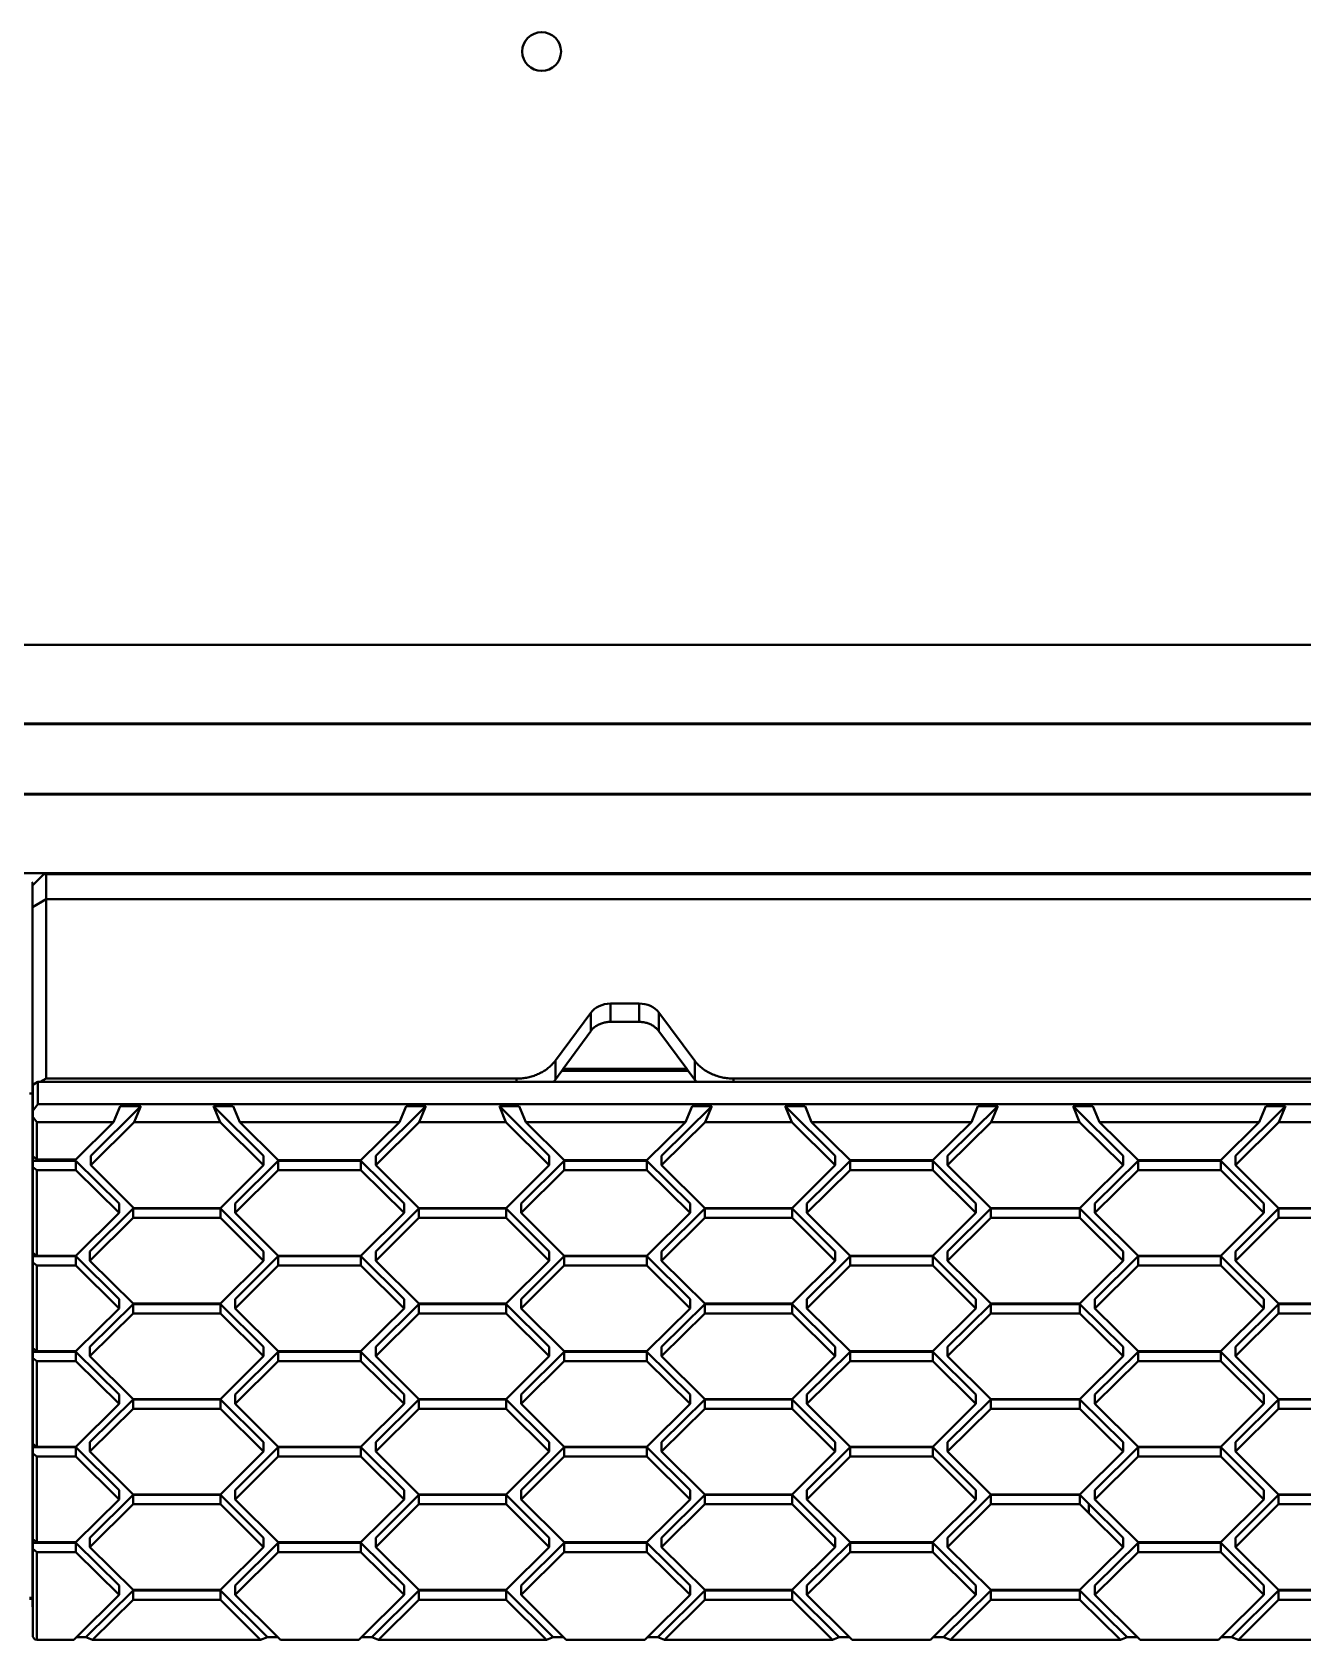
# Model space of a CAD drawing. Header units: millimetres. Extents: x 15 to 415, y 5 to 292.
# Drawn here: x 113.75 to 127.69, y 69.38 to 87.01 of the extents above; entities that cross this region are included whole.
import ezdxf

# ---------------------------------------------------------------- set-up
doc = ezdxf.new("R2010")
doc.units = ezdxf.units.MM
doc.layers.add('Geometries', color=7, linetype='Continuous')

msp = doc.modelspace()

# ---------------------------------------------------------------- linework, layer by layer
at = {"layer": 'Geometries', "linetype": 'Continuous', "lineweight": 40}
for p, q in [((128.7636, 80.2876), (107.3994, 80.2876)), ((98.0815, 79.4251), (138.0815, 79.4251)), ((138.0815, 79.419), (98.0815, 79.419)), ((138.0815, 78.6562), (98.0815, 78.6562)), ((98.0815, 78.6501), (138.0815, 78.6501)), ((138.0815, 77.7876), (102.5962, 77.7876)), ((113.8799, 77.7739), (113.7563, 77.6503)), ((113.9049, 77.7739), (113.8799, 77.7739)), ((113.9049, 77.7739), (138.0815, 77.7739)), ((113.9049, 77.5004), (113.9049, 77.7739)), ((113.7563, 77.6803), (113.7502, 77.6864)), ((113.7563, 77.6503), (113.7549, 77.6489)), ((113.7549, 77.6489), (113.7549, 77.4143)), ((113.7563, 77.6503), (113.7563, 77.6803)), ((113.7549, 77.4143), (113.9049, 77.5004)), ((113.7549, 75.4478), (113.7549, 77.4143)), ((113.9049, 75.5339), (113.9049, 77.5004)), ((140.8376, 77.5004), (113.9049, 77.5004)), ((120.4079, 76.3562), (120.0929, 76.3558)), ((120.0929, 76.1554), (120.0929, 76.3558)), ((120.4079, 76.1558), (120.4079, 76.3562)), ((119.8773, 76.256), (119.4901, 75.7315)), ((119.8773, 76.0541), (119.8773, 76.256)), ((120.0929, 76.1554), (120.4079, 76.1558)), ((120.6237, 76.2573), (121.0178, 75.7297)), ((120.6237, 76.0555), (120.6237, 76.2573)), ((119.5757, 75.64), (119.8773, 76.0541)), ((120.6237, 76.0555), (120.9299, 75.64)), ((119.4901, 75.5226), (119.4901, 75.7315)), ((119.4901, 75.5226), (119.5594, 75.6177)), ((119.5594, 75.6177), (119.5757, 75.64)), ((120.9464, 75.6177), (119.5594, 75.6177)), ((119.5757, 75.64), (120.9299, 75.64)), ((120.9299, 75.64), (120.9464, 75.6177)), ((120.9464, 75.6177), (121.0178, 75.5207)), ((121.0178, 75.5207), (121.0178, 75.7297)), ((113.7549, 75.4478), (113.7617, 75.4517)), ((113.7549, 75.371), (113.7549, 75.4478)), ((113.7617, 75.4661), (113.8151, 75.4967)), ((113.7617, 75.4517), (113.7617, 75.4661)), ((113.7617, 75.1794), (113.7617, 75.4517)), ((113.8151, 75.4967), (113.8151, 75.2538)), ((113.8151, 75.4967), (113.8401, 75.4967)), ((113.8401, 75.4967), (113.9049, 75.5339)), ((113.8401, 75.4967), (119.0623, 75.4967)), ((113.9049, 75.5339), (119.0623, 75.5339)), ((119.0623, 75.4967), (119.0623, 75.5339)), ((119.0623, 75.4967), (119.4695, 75.4967)), ((119.4695, 75.4967), (121.0371, 75.4967)), ((121.0371, 75.4967), (121.4443, 75.4967)), ((121.4443, 75.5339), (140.8377, 75.5339)), ((121.4443, 75.4967), (121.4443, 75.5339)), ((121.4443, 75.4967), (140.8376, 75.4967)), ((113.7252, 75.371), (113.7549, 75.371)), ((113.7549, 71.1322), (113.7549, 75.371)), ((113.7617, 75.1794), (113.8151, 75.2538)), ((113.7617, 75.1794), (113.7617, 75.115)), ((113.7617, 75.115), (113.803, 75.0575)), ((113.7617, 74.6823), (113.7617, 75.115)), ((113.8151, 75.2538), (140.8376, 75.2538)), ((114.9454, 75.2316), (114.3951, 74.6867)), ((114.6458, 75.0575), (114.7182, 75.2316)), ((114.9454, 75.2316), (114.7182, 75.2316)), ((114.9454, 75.2316), (114.873, 75.0575)), ((115.741, 75.2316), (115.9574, 75.2316)), ((115.741, 75.2316), (115.813, 75.0575)), ((115.741, 75.2316), (116.2885, 74.6867)), ((116.0295, 75.0575), (115.9574, 75.2316)), ((118.0704, 75.2316), (117.5201, 74.6867)), ((117.8537, 75.2316), (117.7813, 75.0575)), ((117.8537, 75.2316), (118.0704, 75.2316)), ((117.998, 75.0575), (118.0704, 75.2316)), ((118.876, 75.2316), (119.0924, 75.2316)), ((118.876, 75.2316), (118.948, 75.0575)), ((119.4235, 74.6867), (118.876, 75.2316)), ((119.1645, 75.0575), (119.0924, 75.2316)), ((121.2054, 75.2316), (120.6551, 74.6867)), ((120.9887, 75.2316), (120.9163, 75.0575)), ((120.9887, 75.2316), (121.2054, 75.2316)), ((121.133, 75.0575), (121.2054, 75.2316)), ((122.011, 75.2316), (122.2274, 75.2316)), ((122.011, 75.2316), (122.083, 75.0575)), ((122.011, 75.2316), (122.5585, 74.6867)), ((122.2995, 75.0575), (122.2274, 75.2316)), ((124.3404, 75.2316), (123.7901, 74.6867)), ((124.1237, 75.2316), (124.0513, 75.0575)), ((124.1237, 75.2316), (124.3404, 75.2316)), ((124.268, 75.0575), (124.3404, 75.2316)), ((125.1665, 75.2316), (125.3832, 75.2316)), ((125.1665, 75.2316), (125.2389, 75.0575)), ((125.1665, 75.2316), (125.7168, 74.6867)), ((125.4556, 75.0575), (125.3832, 75.2316)), ((127.4959, 75.2316), (126.9484, 74.6867)), ((127.2795, 75.2316), (127.2075, 75.0575)), ((127.2795, 75.2316), (127.4959, 75.2316)), ((127.4239, 75.0575), (127.4959, 75.2316)), ((113.803, 75.0575), (114.6458, 75.0575)), ((113.803, 75.0575), (113.803, 74.6485)), ((114.3174, 74.7323), (114.5444, 74.957)), ((114.873, 75.0575), (114.3951, 74.5843)), ((114.5444, 74.957), (114.5911, 75.0033)), ((114.6458, 75.0575), (114.5911, 75.0033)), ((115.813, 75.0575), (114.873, 75.0575)), ((115.813, 75.0575), (116.2885, 74.5843)), ((117.7813, 75.0575), (116.0295, 75.0575)), ((116.4509, 74.6381), (116.0295, 75.0575)), ((117.7813, 75.0575), (117.3577, 74.6381)), ((117.998, 75.0575), (117.5201, 74.5843)), ((118.948, 75.0575), (117.998, 75.0575)), ((119.4235, 74.5843), (118.948, 75.0575)), ((119.5859, 74.6381), (119.1645, 75.0575)), ((120.9163, 75.0575), (119.1645, 75.0575)), ((120.9163, 75.0575), (120.4927, 74.6381)), ((121.133, 75.0575), (120.6551, 74.5843)), ((122.083, 75.0575), (121.133, 75.0575)), ((122.083, 75.0575), (122.5585, 74.5843)), ((124.0513, 75.0575), (122.2995, 75.0575)), ((122.2995, 75.0575), (122.7209, 74.6381)), ((124.0513, 75.0575), (123.6277, 74.6381)), ((124.268, 75.0575), (123.7901, 74.5843)), ((125.2389, 75.0575), (124.268, 75.0575)), ((125.2389, 75.0575), (125.7168, 74.5843)), ((127.2075, 75.0575), (125.4556, 75.0575)), ((125.4556, 75.0575), (125.8792, 74.6381)), ((127.2075, 75.0575), (126.786, 74.6381)), ((127.4239, 75.0575), (126.9484, 74.5843)), ((128.3739, 75.0575), (127.4239, 75.0575)), ((114.2327, 74.6485), (114.3174, 74.7323)), ((113.7617, 74.6823), (113.7617, 74.6329)), ((113.7617, 74.6823), (113.803, 74.6485)), ((113.7617, 74.6329), (114.2327, 74.6329)), ((113.7617, 74.6329), (113.7617, 74.5644)), ((113.7617, 74.5644), (113.803, 74.5305)), ((113.7617, 73.6251), (113.7617, 74.5644)), ((113.803, 74.6485), (114.2327, 74.6485)), ((114.707, 74.1633), (114.2327, 74.6329)), ((114.2327, 74.5305), (114.2327, 74.6329)), ((114.3951, 74.6867), (114.3951, 74.5843)), ((114.3951, 74.5843), (114.8694, 74.1147)), ((116.2885, 74.5843), (115.8166, 74.1147)), ((116.4509, 74.6329), (115.979, 74.1633)), ((116.2885, 74.5843), (116.2885, 74.6867)), ((116.4509, 74.6381), (117.3577, 74.6381)), ((117.3577, 74.6329), (116.4509, 74.6329)), ((116.4509, 74.5305), (116.4509, 74.6329)), ((117.832, 74.1633), (117.3577, 74.6329)), ((117.3577, 74.5305), (117.3577, 74.6329)), ((117.5201, 74.5843), (117.5201, 74.6867)), ((117.9944, 74.1147), (117.5201, 74.5843)), ((119.4235, 74.5843), (118.9516, 74.1147)), ((119.114, 74.1633), (119.5859, 74.6329)), ((119.4235, 74.5843), (119.4235, 74.6867)), ((119.5859, 74.6381), (120.4927, 74.6381)), ((120.4927, 74.6329), (119.5859, 74.6329)), ((119.5859, 74.5305), (119.5859, 74.6329)), ((120.4927, 74.6329), (120.967, 74.1633)), ((120.4927, 74.5305), (120.4927, 74.6329)), ((120.6551, 74.5843), (120.6551, 74.6867)), ((121.1294, 74.1147), (120.6551, 74.5843)), ((122.0866, 74.1147), (122.5585, 74.5843)), ((122.249, 74.1633), (122.7209, 74.6329)), ((122.5585, 74.5843), (122.5585, 74.6867)), ((123.6277, 74.6381), (122.7209, 74.6381)), ((123.6277, 74.6329), (122.7209, 74.6329)), ((122.7209, 74.5305), (122.7209, 74.6329)), ((123.6277, 74.6329), (124.102, 74.1633)), ((123.6277, 74.5305), (123.6277, 74.6329)), ((123.7901, 74.5843), (123.7901, 74.6867)), ((123.7901, 74.5843), (124.1678, 74.2104)), ((125.7168, 74.5843), (125.3392, 74.2104)), ((125.8792, 74.6329), (125.4049, 74.1633)), ((125.7168, 74.5843), (125.7168, 74.6867)), ((125.8792, 74.6381), (126.786, 74.6381)), ((125.8792, 74.6329), (126.786, 74.6329)), ((125.8792, 74.5305), (125.8792, 74.6329)), ((127.2579, 74.1633), (126.786, 74.6329)), ((126.786, 74.5305), (126.786, 74.6329)), ((126.9484, 74.5843), (126.9484, 74.6867)), ((127.4203, 74.1147), (126.9484, 74.5843)), ((113.803, 74.5305), (113.803, 73.5913)), ((113.803, 74.5305), (114.2327, 74.5305)), ((114.707, 74.0609), (114.2327, 74.5305)), ((116.4509, 74.5305), (115.979, 74.0609)), ((117.3577, 74.5305), (116.4509, 74.5305)), ((117.832, 74.0609), (117.3577, 74.5305)), ((119.114, 74.0609), (119.5859, 74.5305)), ((120.4927, 74.5305), (119.5859, 74.5305)), ((120.4927, 74.5305), (120.967, 74.0609)), ((122.249, 74.0609), (122.7209, 74.5305)), ((123.6277, 74.5305), (122.7209, 74.5305)), ((123.6277, 74.5305), (124.102, 74.0609)), ((125.8792, 74.5305), (125.4049, 74.0609)), ((125.8792, 74.5305), (126.786, 74.5305)), ((127.2579, 74.0609), (126.786, 74.5305)), ((124.2651, 74.1147), (124.1678, 74.2104)), ((125.2419, 74.1147), (125.3392, 74.2104)), ((114.2327, 73.5913), (114.707, 74.0609)), ((114.3851, 73.6399), (114.8594, 74.1095)), ((114.707, 74.0609), (114.707, 74.1633)), ((115.8166, 74.1095), (114.8594, 74.1095)), ((114.8594, 74.0071), (114.8594, 74.1095)), ((115.8166, 74.1147), (114.8694, 74.1147)), ((115.8166, 74.1095), (116.2885, 73.6399)), ((115.8166, 74.0071), (115.8166, 74.1095)), ((115.979, 74.0609), (115.979, 74.1633)), ((116.4509, 73.5913), (115.979, 74.0609)), ((117.832, 74.0609), (117.3577, 73.5913)), ((117.5201, 73.6399), (117.9944, 74.1095)), ((117.832, 74.0609), (117.832, 74.1633)), ((118.9516, 74.1147), (117.9944, 74.1147)), ((118.9516, 74.1095), (117.9944, 74.1095)), ((117.9944, 74.0071), (117.9944, 74.1095)), ((119.4235, 73.6399), (118.9516, 74.1095)), ((118.9516, 74.0071), (118.9516, 74.1095)), ((119.114, 74.0609), (119.114, 74.1633)), ((119.5859, 73.5913), (119.114, 74.0609)), ((120.967, 74.0609), (120.4927, 73.5913)), ((121.1294, 74.1095), (120.6551, 73.6399)), ((120.967, 74.0609), (120.967, 74.1633)), ((122.0866, 74.1147), (121.1294, 74.1147)), ((122.0866, 74.1095), (121.1294, 74.1095)), ((121.1294, 74.0071), (121.1294, 74.1095)), ((122.5585, 73.6399), (122.0866, 74.1095)), ((122.0866, 74.0071), (122.0866, 74.1095)), ((122.249, 74.0609), (122.249, 74.1633)), ((122.7209, 73.5913), (122.249, 74.0609)), ((124.102, 74.0609), (123.6277, 73.5913)), ((123.7901, 73.6399), (124.2644, 74.1095)), ((124.102, 74.0609), (124.102, 74.1633)), ((124.2644, 74.1095), (125.2425, 74.1095)), ((124.2644, 74.0071), (124.2644, 74.1095)), ((125.2419, 74.1147), (124.2651, 74.1147)), ((125.7168, 73.6399), (125.2425, 74.1095)), ((125.2425, 74.0071), (125.2425, 74.1095)), ((125.4049, 74.0609), (125.4049, 74.1633)), ((125.4049, 74.0609), (125.8792, 73.5913)), ((126.786, 73.5913), (127.2579, 74.0609)), ((126.9484, 73.6399), (127.4203, 74.1095)), ((127.2579, 74.0609), (127.2579, 74.1633)), ((127.4203, 74.1147), (128.3775, 74.1147)), ((127.4203, 74.1095), (128.3775, 74.1095)), ((127.4203, 74.0071), (127.4203, 74.1095)), ((114.3851, 73.5375), (114.8594, 74.0071)), ((115.8166, 74.0071), (114.8594, 74.0071)), ((115.8166, 74.0071), (116.2885, 73.5375)), ((117.5201, 73.5375), (117.9944, 74.0071)), ((118.9516, 74.0071), (117.9944, 74.0071)), ((119.4235, 73.5375), (118.9516, 74.0071)), ((121.1294, 74.0071), (120.6551, 73.5375)), ((122.0866, 74.0071), (121.1294, 74.0071)), ((122.5585, 73.5375), (122.0866, 74.0071)), ((123.7901, 73.5375), (124.2644, 74.0071)), ((124.2644, 74.0071), (125.2425, 74.0071)), ((125.7168, 73.5375), (125.2425, 74.0071)), ((126.9484, 73.5375), (127.4203, 74.0071)), ((127.4203, 74.0071), (128.3775, 74.0071)), ((113.7617, 73.6251), (113.7617, 73.5862)), ((113.7617, 73.6251), (113.803, 73.5913)), ((113.7617, 73.5862), (114.2327, 73.5862)), ((113.7617, 73.5862), (113.7617, 73.5176)), ((113.7617, 73.5176), (113.803, 73.4838)), ((113.7617, 72.5784), (113.7617, 73.5176)), ((113.803, 73.5913), (114.2327, 73.5913)), ((114.707, 73.1165), (114.2327, 73.5862)), ((114.2327, 73.4838), (114.2327, 73.5862)), ((114.3851, 73.6399), (114.3851, 73.5375)), ((114.3851, 73.5375), (114.8594, 73.0679)), ((115.8166, 73.0679), (116.2885, 73.5375)), ((116.4509, 73.5862), (115.979, 73.1165)), ((116.2885, 73.5375), (116.2885, 73.6399)), ((116.4509, 73.5913), (117.3577, 73.5913)), ((117.3577, 73.5862), (116.4509, 73.5862)), ((116.4509, 73.4838), (116.4509, 73.5862)), ((117.832, 73.1165), (117.3577, 73.5862)), ((117.3577, 73.4838), (117.3577, 73.5862)), ((117.5201, 73.5375), (117.5201, 73.6399)), ((117.5201, 73.5375), (117.9944, 73.0679)), ((119.4235, 73.5375), (118.9516, 73.0679)), ((119.114, 73.1165), (119.5859, 73.5862)), ((119.4235, 73.5375), (119.4235, 73.6399)), ((120.4927, 73.5913), (119.5859, 73.5913)), ((120.4927, 73.5862), (119.5859, 73.5862)), ((119.5859, 73.4838), (119.5859, 73.5862)), ((120.967, 73.1165), (120.4927, 73.5862)), ((120.4927, 73.4838), (120.4927, 73.5862)), ((120.6551, 73.5375), (120.6551, 73.6399)), ((121.1294, 73.0679), (120.6551, 73.5375)), ((122.0866, 73.0679), (122.5585, 73.5375)), ((122.249, 73.1165), (122.7209, 73.5862)), ((122.5585, 73.5375), (122.5585, 73.6399)), ((123.6277, 73.5913), (122.7209, 73.5913)), ((123.6277, 73.5862), (122.7209, 73.5862)), ((122.7209, 73.4838), (122.7209, 73.5862)), ((124.102, 73.1165), (123.6277, 73.5862)), ((123.6277, 73.4838), (123.6277, 73.5862)), ((123.7901, 73.5375), (123.7901, 73.6399)), ((123.7901, 73.5375), (124.2644, 73.0679)), ((125.7168, 73.5375), (125.2425, 73.0679)), ((125.4049, 73.1165), (125.8792, 73.5862)), ((125.7168, 73.5375), (125.7168, 73.6399)), ((125.8792, 73.5913), (126.786, 73.5913)), ((125.8792, 73.5862), (126.786, 73.5862)), ((125.8792, 73.4838), (125.8792, 73.5862)), ((127.2579, 73.1165), (126.786, 73.5862)), ((126.786, 73.4838), (126.786, 73.5862)), ((126.9484, 73.5375), (126.9484, 73.6399)), ((127.4203, 73.0679), (126.9484, 73.5375)), ((113.803, 73.4838), (114.2327, 73.4838)), ((113.803, 73.4838), (113.803, 72.5445)), ((114.707, 73.0141), (114.2327, 73.4838)), ((116.4509, 73.4838), (115.979, 73.0141)), ((117.3577, 73.4838), (116.4509, 73.4838)), ((117.832, 73.0141), (117.3577, 73.4838)), ((119.114, 73.0141), (119.5859, 73.4838)), ((120.4927, 73.4838), (119.5859, 73.4838)), ((120.967, 73.0141), (120.4927, 73.4838)), ((122.249, 73.0141), (122.7209, 73.4838)), ((123.6277, 73.4838), (122.7209, 73.4838)), ((124.102, 73.0141), (123.6277, 73.4838)), ((125.4049, 73.0141), (125.8792, 73.4838)), ((125.8792, 73.4838), (126.786, 73.4838)), ((127.2579, 73.0141), (126.786, 73.4838)), ((114.2327, 72.5445), (114.707, 73.0141)), ((114.3851, 72.5932), (114.8594, 73.0628)), ((114.707, 73.0141), (114.707, 73.1165)), ((115.8166, 73.0679), (114.8594, 73.0679)), ((115.8166, 73.0628), (114.8594, 73.0628)), ((114.8594, 72.9604), (114.8594, 73.0628)), ((115.8166, 73.0628), (116.2885, 72.5932)), ((115.8166, 72.9604), (115.8166, 73.0628)), ((115.979, 73.0141), (115.979, 73.1165)), ((115.979, 73.0141), (116.4509, 72.5445)), ((117.3577, 72.5445), (117.832, 73.0141)), ((117.9944, 73.0628), (117.5201, 72.5932)), ((117.832, 73.0141), (117.832, 73.1165)), ((118.9516, 73.0679), (117.9944, 73.0679)), ((118.9516, 73.0628), (117.9944, 73.0628)), ((117.9944, 72.9604), (117.9944, 73.0628)), ((119.4235, 72.5932), (118.9516, 73.0628)), ((118.9516, 72.9604), (118.9516, 73.0628)), ((119.114, 73.0141), (119.114, 73.1165)), ((119.5859, 72.5445), (119.114, 73.0141)), ((120.4927, 72.5445), (120.967, 73.0141)), ((120.6551, 72.5932), (121.1294, 73.0628)), ((120.967, 73.0141), (120.967, 73.1165)), ((121.1294, 73.0679), (122.0866, 73.0679)), ((122.0866, 73.0628), (121.1294, 73.0628)), ((121.1294, 72.9604), (121.1294, 73.0628)), ((122.0866, 72.9604), (122.0866, 73.0628)), ((122.5585, 72.5932), (122.0866, 73.0628)), ((122.249, 73.0141), (122.249, 73.1165)), ((122.249, 73.0141), (122.7209, 72.5445)), ((123.6277, 72.5445), (124.102, 73.0141)), ((123.7901, 72.5932), (124.2644, 73.0628)), ((124.102, 73.0141), (124.102, 73.1165)), ((124.2644, 73.0679), (125.2425, 73.0679)), ((125.2425, 73.0628), (124.2644, 73.0628)), ((124.2644, 72.9604), (124.2644, 73.0628)), ((125.2425, 73.0628), (125.7168, 72.5932)), ((125.2425, 72.9604), (125.2425, 73.0628)), ((125.4049, 73.0141), (125.4049, 73.1165)), ((125.8792, 72.5445), (125.4049, 73.0141)), ((127.2579, 73.0141), (126.786, 72.5445)), ((126.9484, 72.5932), (127.4203, 73.0628)), ((127.2579, 73.0141), (127.2579, 73.1165)), ((128.3775, 73.0679), (127.4203, 73.0679)), ((127.4203, 73.0628), (128.3775, 73.0628)), ((127.4203, 72.9604), (127.4203, 73.0628)), ((114.3851, 72.4908), (114.8594, 72.9604)), ((115.8166, 72.9604), (114.8594, 72.9604)), ((115.8166, 72.9604), (116.2885, 72.4908)), ((117.9944, 72.9604), (117.5201, 72.4908)), ((118.9516, 72.9604), (117.9944, 72.9604)), ((119.4235, 72.4908), (118.9516, 72.9604)), ((120.6551, 72.4908), (121.1294, 72.9604)), ((122.0866, 72.9604), (121.1294, 72.9604)), ((122.5585, 72.4908), (122.0866, 72.9604)), ((123.7901, 72.4908), (124.2644, 72.9604)), ((125.2425, 72.9604), (124.2644, 72.9604)), ((125.2425, 72.9604), (125.7168, 72.4908)), ((126.9484, 72.4908), (127.4203, 72.9604)), ((127.4203, 72.9604), (128.3775, 72.9604)), ((113.7617, 72.5784), (113.7617, 72.5394)), ((113.7617, 72.5784), (113.803, 72.5445)), ((114.2327, 72.5394), (113.7617, 72.5394)), ((113.7617, 72.4708), (113.7617, 72.5394)), ((113.7617, 71.5316), (113.7617, 72.4708)), ((113.803, 72.437), (113.7617, 72.4708)), ((113.803, 72.5445), (114.2327, 72.5445)), ((114.707, 72.0698), (114.2327, 72.5394)), ((114.2327, 72.437), (114.2327, 72.5394)), ((114.3851, 72.5932), (114.3851, 72.4908)), ((114.3851, 72.4908), (114.8594, 72.0211)), ((116.2885, 72.4908), (115.8166, 72.0211)), ((115.979, 72.0698), (116.4509, 72.5394)), ((116.2885, 72.4908), (116.2885, 72.5932)), ((116.4509, 72.5445), (117.3577, 72.5445)), ((116.4509, 72.5394), (117.3577, 72.5394)), ((116.4509, 72.437), (116.4509, 72.5394)), ((117.3577, 72.5394), (117.832, 72.0698)), ((117.3577, 72.437), (117.3577, 72.5394)), ((117.5201, 72.4908), (117.5201, 72.5932)), ((117.9944, 72.0211), (117.5201, 72.4908)), ((119.4235, 72.4908), (118.9516, 72.0211)), ((119.5859, 72.5394), (119.114, 72.0698)), ((119.4235, 72.4908), (119.4235, 72.5932)), ((119.5859, 72.5445), (120.4927, 72.5445)), ((119.5859, 72.5394), (120.4927, 72.5394)), ((119.5859, 72.437), (119.5859, 72.5394)), ((120.4927, 72.5394), (120.967, 72.0698)), ((120.4927, 72.437), (120.4927, 72.5394)), ((120.6551, 72.4908), (120.6551, 72.5932)), ((120.6551, 72.4908), (121.1294, 72.0211)), ((122.5585, 72.4908), (122.0866, 72.0211)), ((122.249, 72.0698), (122.7209, 72.5394)), ((122.5585, 72.4908), (122.5585, 72.5932)), ((122.7209, 72.5445), (123.6277, 72.5445)), ((122.7209, 72.5394), (123.6277, 72.5394)), ((122.7209, 72.437), (122.7209, 72.5394)), ((123.6277, 72.5394), (124.102, 72.0698)), ((123.6277, 72.437), (123.6277, 72.5394)), ((123.7901, 72.4908), (123.7901, 72.5932)), ((124.2644, 72.0211), (123.7901, 72.4908)), ((125.7168, 72.4908), (125.2425, 72.0211)), ((125.8792, 72.5394), (125.4049, 72.0698)), ((125.7168, 72.4908), (125.7168, 72.5932)), ((126.786, 72.5445), (125.8792, 72.5445)), ((126.786, 72.5394), (125.8792, 72.5394)), ((125.8792, 72.437), (125.8792, 72.5394)), ((127.2579, 72.0698), (126.786, 72.5394)), ((126.786, 72.437), (126.786, 72.5394)), ((126.9484, 72.4908), (126.9484, 72.5932)), ((126.9484, 72.4908), (127.4203, 72.0211)), ((113.803, 72.437), (113.803, 71.4978)), ((114.2327, 72.437), (113.803, 72.437)), ((114.707, 71.9674), (114.2327, 72.437)), ((115.979, 71.9674), (116.4509, 72.437)), ((116.4509, 72.437), (117.3577, 72.437)), ((117.3577, 72.437), (117.832, 71.9674)), ((119.5859, 72.437), (119.114, 71.9674)), ((119.5859, 72.437), (120.4927, 72.437)), ((120.4927, 72.437), (120.967, 71.9674)), ((122.249, 71.9674), (122.7209, 72.437)), ((122.7209, 72.437), (123.6277, 72.437)), ((123.6277, 72.437), (124.102, 71.9674)), ((125.8792, 72.437), (125.4049, 71.9674)), ((126.786, 72.437), (125.8792, 72.437)), ((127.2579, 71.9674), (126.786, 72.437)), ((114.2327, 71.4978), (114.707, 71.9674)), ((114.3851, 71.5464), (114.8594, 72.016)), ((114.3851, 71.444), (114.8594, 71.9136)), ((114.707, 71.9674), (114.707, 72.0698)), ((115.8166, 72.0211), (114.8594, 72.0211)), ((115.8166, 72.016), (114.8594, 72.016)), ((114.8594, 71.9136), (114.8594, 72.016)), ((115.8166, 71.9136), (114.8594, 71.9136)), ((115.8166, 72.016), (116.2885, 71.5464)), ((115.8166, 71.9136), (115.8166, 72.016)), ((115.8166, 71.9136), (116.2885, 71.444)), ((115.979, 71.9674), (115.979, 72.0698)), ((116.4509, 71.4978), (115.979, 71.9674)), ((117.832, 71.9674), (117.3577, 71.4978)), ((117.5201, 71.5464), (117.9944, 72.016)), ((117.5201, 71.444), (117.9944, 71.9136)), ((117.832, 71.9674), (117.832, 72.0698)), ((118.9516, 72.0211), (117.9944, 72.0211)), ((118.9516, 72.016), (117.9944, 72.016)), ((117.9944, 71.9136), (117.9944, 72.016)), ((118.9516, 71.9136), (117.9944, 71.9136)), ((119.4235, 71.5464), (118.9516, 72.016)), ((118.9516, 71.9136), (118.9516, 72.016)), ((119.4235, 71.444), (118.9516, 71.9136)), ((119.114, 71.9674), (119.114, 72.0698)), ((119.114, 71.9674), (119.5859, 71.4978)), ((120.967, 71.9674), (120.4927, 71.4978)), ((121.1294, 72.016), (120.6551, 71.5464)), ((121.1294, 71.9136), (120.6551, 71.444)), ((120.967, 71.9674), (120.967, 72.0698)), ((122.0866, 72.0211), (121.1294, 72.0211)), ((121.1294, 72.016), (122.0866, 72.016)), ((121.1294, 71.9136), (121.1294, 72.016)), ((121.1294, 71.9136), (122.0866, 71.9136)), ((122.0866, 72.016), (122.5585, 71.5464)), ((122.0866, 71.9136), (122.0866, 72.016)), ((122.0866, 71.9136), (122.5585, 71.444)), ((122.249, 71.9674), (122.249, 72.0698)), ((122.249, 71.9674), (122.7209, 71.4978)), ((124.102, 71.9674), (123.6277, 71.4978)), ((123.7901, 71.5464), (124.2644, 72.016)), ((123.7901, 71.444), (124.2644, 71.9136)), ((124.102, 71.9674), (124.102, 72.0698)), ((125.2425, 72.0211), (124.2644, 72.0211)), ((124.2644, 72.016), (125.2425, 72.016)), ((124.2644, 71.9136), (124.2644, 72.016)), ((124.2644, 71.9136), (125.2425, 71.9136)), ((125.7168, 71.5464), (125.2425, 72.016)), ((125.2425, 71.9136), (125.2425, 72.016)), ((125.7168, 71.444), (125.2425, 71.9136)), ((125.4049, 71.9674), (125.4049, 72.0698)), ((125.4049, 71.9674), (125.8792, 71.4978)), ((127.2579, 71.9674), (126.786, 71.4978)), ((127.4203, 72.016), (126.9484, 71.5464)), ((127.4203, 71.9136), (126.9484, 71.444)), ((127.2579, 71.9674), (127.2579, 72.0698)), ((127.4203, 72.0211), (128.3775, 72.0211)), ((128.3775, 72.016), (127.4203, 72.016)), ((127.4203, 71.9136), (127.4203, 72.016)), ((128.3775, 71.9136), (127.4203, 71.9136)), ((113.7617, 71.5316), (113.7617, 71.4926)), ((113.7617, 71.5316), (113.803, 71.4978)), ((114.2327, 71.4926), (113.7617, 71.4926)), ((113.7617, 71.424), (113.7617, 71.4926)), ((113.803, 71.3902), (113.7617, 71.424)), ((113.7617, 71.1322), (113.7617, 71.424)), ((113.803, 71.4978), (114.2327, 71.4978)), ((113.803, 71.3902), (113.803, 70.451)), ((114.2327, 71.3902), (113.803, 71.3902)), ((114.707, 71.023), (114.2327, 71.4926)), ((114.2327, 71.3902), (114.2327, 71.4926)), ((114.707, 70.9206), (114.2327, 71.3902)), ((114.3851, 71.5464), (114.3851, 71.444)), ((114.3851, 71.444), (114.8594, 70.9744)), ((115.8166, 70.9744), (116.2885, 71.444)), ((116.4509, 71.4926), (115.979, 71.023)), ((116.4509, 71.3902), (115.979, 70.9206)), ((116.2885, 71.444), (116.2885, 71.5464)), ((117.3577, 71.4978), (116.4509, 71.4978)), ((116.4509, 71.4926), (117.3577, 71.4926)), ((116.4509, 71.3902), (116.4509, 71.4926)), ((116.4509, 71.3902), (117.3577, 71.3902)), ((117.832, 71.023), (117.3577, 71.4926)), ((117.3577, 71.3902), (117.3577, 71.4926)), ((117.832, 70.9206), (117.3577, 71.3902)), ((117.5201, 71.444), (117.5201, 71.5464)), ((117.5201, 71.444), (117.9944, 70.9744)), ((119.4235, 71.444), (118.9516, 70.9744)), ((119.5859, 71.4926), (119.114, 71.023)), ((119.5859, 71.3902), (119.114, 70.9206)), ((119.4235, 71.444), (119.4235, 71.5464)), ((120.4927, 71.4978), (119.5859, 71.4978)), ((120.4927, 71.4926), (119.5859, 71.4926)), ((119.5859, 71.3902), (119.5859, 71.4926)), ((120.4927, 71.3902), (119.5859, 71.3902)), ((120.967, 71.023), (120.4927, 71.4926)), ((120.4927, 71.3902), (120.4927, 71.4926)), ((120.967, 70.9206), (120.4927, 71.3902)), ((120.6551, 71.444), (120.6551, 71.5464)), ((121.1294, 70.9744), (120.6551, 71.444)), ((122.5585, 71.444), (122.0866, 70.9744)), ((122.7209, 71.4926), (122.249, 71.023)), ((122.7209, 71.3902), (122.249, 70.9206)), ((122.5585, 71.444), (122.5585, 71.5464)), ((123.6277, 71.4978), (122.7209, 71.4978)), ((123.6277, 71.4926), (122.7209, 71.4926)), ((122.7209, 71.3902), (122.7209, 71.4926)), ((123.6277, 71.3902), (122.7209, 71.3902)), ((124.102, 71.023), (123.6277, 71.4926)), ((123.6277, 71.3902), (123.6277, 71.4926)), ((124.102, 70.9206), (123.6277, 71.3902)), ((123.7901, 71.444), (123.7901, 71.5464)), ((123.7901, 71.444), (124.2644, 70.9744)), ((125.7168, 71.444), (125.2425, 70.9744)), ((125.4049, 71.023), (125.8792, 71.4926)), ((125.4049, 70.9206), (125.8792, 71.3902)), ((125.7168, 71.444), (125.7168, 71.5464)), ((125.8792, 71.4978), (126.786, 71.4978)), ((125.8792, 71.4926), (126.786, 71.4926)), ((125.8792, 71.3902), (125.8792, 71.4926)), ((125.8792, 71.3902), (126.786, 71.3902)), ((126.786, 71.4926), (127.2579, 71.023)), ((126.786, 71.3902), (126.786, 71.4926)), ((126.786, 71.3902), (127.2579, 70.9206)), ((126.9484, 71.444), (126.9484, 71.5464)), ((126.9484, 71.444), (127.4203, 70.9744)), ((113.7617, 71.1322), (113.7549, 71.1322)), ((113.7549, 71.1322), (113.7549, 71.1321)), ((113.7617, 71.1321), (113.7549, 71.1321)), ((113.7549, 70.0347), (113.7549, 71.1321)), ((113.7617, 71.1321), (113.7617, 71.1322)), ((113.7617, 70.4848), (113.7617, 71.1321)), ((114.2327, 70.451), (114.707, 70.9206)), ((114.3851, 70.4996), (114.8594, 70.9692)), ((114.3851, 70.3972), (114.8594, 70.8668)), ((114.707, 70.9206), (114.707, 71.023)), ((115.8166, 70.9744), (114.8594, 70.9744)), ((115.8166, 70.9692), (114.8594, 70.9692)), ((114.8594, 70.8668), (114.8594, 70.9692)), ((115.8166, 70.8668), (114.8594, 70.8668)), ((116.2885, 70.4996), (115.8166, 70.9692)), ((115.8166, 70.8668), (115.8166, 70.9692)), ((116.2885, 70.3972), (115.8166, 70.8668)), ((115.979, 70.9206), (115.979, 71.023)), ((116.4509, 70.451), (115.979, 70.9206)), ((117.832, 70.9206), (117.3577, 70.451)), ((117.9944, 70.9692), (117.5201, 70.4996)), ((117.9944, 70.8668), (117.5201, 70.3972)), ((117.832, 70.9206), (117.832, 71.023)), ((118.9516, 70.9744), (117.9944, 70.9744)), ((118.9516, 70.9692), (117.9944, 70.9692)), ((117.9944, 70.8668), (117.9944, 70.9692)), ((118.9516, 70.8668), (117.9944, 70.8668)), ((119.4235, 70.4996), (118.9516, 70.9692)), ((118.9516, 70.8668), (118.9516, 70.9692)), ((119.4235, 70.3972), (118.9516, 70.8668)), ((119.114, 70.9206), (119.114, 71.023)), ((119.114, 70.9206), (119.5859, 70.451)), ((120.4927, 70.451), (120.967, 70.9206)), ((121.1294, 70.9692), (120.6551, 70.4996)), ((121.1294, 70.8668), (120.6551, 70.3972)), ((120.967, 70.9206), (120.967, 71.023)), ((122.0866, 70.9744), (121.1294, 70.9744)), ((122.0866, 70.9692), (121.1294, 70.9692)), ((121.1294, 70.8668), (121.1294, 70.9692)), ((122.0866, 70.8668), (121.1294, 70.8668)), ((122.0866, 70.9692), (122.5585, 70.4996)), ((122.0866, 70.8668), (122.0866, 70.9692)), ((122.0866, 70.8668), (122.5585, 70.3972)), ((122.249, 70.9206), (122.249, 71.023)), ((122.249, 70.9206), (122.7209, 70.451)), ((123.6277, 70.451), (124.102, 70.9206)), ((124.2651, 70.9692), (123.7888, 70.5008)), ((124.2651, 70.8668), (123.7888, 70.3984)), ((124.102, 70.9206), (124.102, 71.023)), ((124.2644, 70.9744), (125.2425, 70.9744)), ((125.2419, 70.9692), (124.2651, 70.9692)), ((124.2651, 70.8668), (124.2651, 70.9692)), ((125.2419, 70.8668), (124.2651, 70.8668)), ((125.2419, 70.9692), (125.3392, 70.8735)), ((125.2419, 70.8668), (125.2419, 70.9692)), ((125.2419, 70.8668), (125.3392, 70.7711)), ((125.7168, 70.4996), (125.3392, 70.8735)), ((125.3392, 70.7711), (125.3392, 70.8735)), ((125.4049, 70.9206), (125.4049, 71.023)), ((125.8792, 70.451), (125.4049, 70.9206)), ((127.2579, 70.9206), (126.786, 70.451)), ((127.4203, 70.9692), (126.9484, 70.4996)), ((127.4203, 70.8668), (126.9484, 70.3972)), ((127.2579, 70.9206), (127.2579, 71.023)), ((127.4203, 70.9744), (128.3775, 70.9744)), ((127.4203, 70.9692), (128.3775, 70.9692)), ((127.4203, 70.8668), (127.4203, 70.9692)), ((127.4203, 70.8668), (128.3775, 70.8668)), ((125.7168, 70.3972), (125.3392, 70.7711)), ((123.7888, 70.5008), (123.7888, 70.3984)), ((113.7617, 70.4848), (113.7617, 70.4458)), ((113.7617, 70.4848), (113.803, 70.451)), ((113.7617, 70.3773), (113.7617, 70.4458)), ((114.2327, 70.4458), (113.7617, 70.4458)), ((113.803, 70.3434), (113.7617, 70.3773)), ((113.7617, 70.0347), (113.7617, 70.3773)), ((113.803, 70.451), (113.929, 70.451)), ((114.2327, 70.3434), (113.803, 70.3434)), ((113.803, 70.3434), (113.803, 69.381)), ((113.929, 70.451), (114.0674, 70.451)), ((114.2327, 70.451), (114.0674, 70.451)), ((114.707, 69.9762), (114.2327, 70.4458)), ((114.2327, 70.3434), (114.2327, 70.4458)), ((114.707, 69.8738), (114.2327, 70.3434)), ((114.3851, 70.3972), (114.3851, 70.4996)), ((114.8594, 69.9276), (114.3851, 70.3972)), ((115.8166, 69.9276), (116.2885, 70.3972)), ((116.4509, 70.4458), (115.979, 69.9762)), ((116.4509, 70.3434), (115.979, 69.8738)), ((116.2885, 70.3972), (116.2885, 70.4996)), ((117.3577, 70.451), (116.4509, 70.451)), ((116.4509, 70.4458), (117.3577, 70.4458)), ((116.4509, 70.3434), (116.4509, 70.4458)), ((116.4509, 70.3434), (117.3577, 70.3434)), ((117.832, 69.9762), (117.3577, 70.4458)), ((117.3577, 70.3434), (117.3577, 70.4458)), ((117.832, 69.8738), (117.3577, 70.3434)), ((117.5201, 70.3972), (117.5201, 70.4996)), ((117.9944, 69.9276), (117.5201, 70.3972)), ((119.4235, 70.3972), (118.9516, 69.9276)), ((119.5859, 70.4458), (119.114, 69.9762)), ((119.5859, 70.3434), (119.114, 69.8738)), ((119.4235, 70.3972), (119.4235, 70.4996)), ((120.4927, 70.451), (119.5859, 70.451)), ((119.5859, 70.4458), (120.4927, 70.4458)), ((119.5859, 70.3434), (119.5859, 70.4458)), ((119.5859, 70.3434), (120.4927, 70.3434)), ((120.967, 69.9762), (120.4927, 70.4458)), ((120.4927, 70.3434), (120.4927, 70.4458)), ((120.967, 69.8738), (120.4927, 70.3434)), ((120.6551, 70.3972), (120.6551, 70.4996)), ((121.1294, 69.9276), (120.6551, 70.3972)), ((122.0866, 69.9276), (122.5585, 70.3972)), ((122.249, 69.9762), (122.7209, 70.4458)), ((122.249, 69.8738), (122.7209, 70.3434)), ((122.5585, 70.3972), (122.5585, 70.4996)), ((123.6277, 70.451), (122.7209, 70.451)), ((123.6277, 70.4458), (122.7209, 70.4458)), ((122.7209, 70.3434), (122.7209, 70.4458)), ((123.6277, 70.3434), (122.7209, 70.3434)), ((124.102, 69.9762), (123.6277, 70.4458)), ((123.6277, 70.3434), (123.6277, 70.4458)), ((124.102, 69.8738), (123.6277, 70.3434)), ((124.2644, 69.9276), (123.7888, 70.3984)), ((125.2425, 69.9276), (125.7168, 70.3972)), ((125.4049, 69.9762), (125.8792, 70.4458)), ((125.4049, 69.8738), (125.8792, 70.3434)), ((125.7168, 70.3972), (125.7168, 70.4996)), ((125.8792, 70.451), (126.786, 70.451)), ((125.8792, 70.4458), (126.786, 70.4458)), ((125.8792, 70.3434), (125.8792, 70.4458)), ((125.8792, 70.3434), (126.786, 70.3434)), ((127.2579, 69.9762), (126.786, 70.4458)), ((126.786, 70.3434), (126.786, 70.4458)), ((127.2579, 69.8738), (126.786, 70.3434)), ((126.9484, 70.3972), (126.9484, 70.4996)), ((127.4203, 69.9276), (126.9484, 70.3972)), ((113.7549, 70.0347), (113.7617, 70.0347)), ((113.7549, 70.0338), (113.7549, 69.8413)), ((113.7617, 69.7748), (113.7617, 70.0347)), ((114.707, 69.8738), (114.707, 69.9762)), ((115.979, 69.8738), (115.979, 69.9762)), ((117.832, 69.8738), (117.832, 69.9762)), ((119.114, 69.8738), (119.114, 69.9762)), ((120.967, 69.8738), (120.967, 69.9762)), ((122.249, 69.8738), (122.249, 69.9762)), ((124.102, 69.8738), (124.102, 69.9762)), ((125.4049, 69.8738), (125.4049, 69.9762)), ((127.2579, 69.8738), (127.2579, 69.9762)), ((113.7549, 69.8413), (113.7252, 69.8413)), ((113.7252, 69.8305), (113.7549, 69.8305)), ((113.7549, 69.8413), (113.7549, 69.8305)), ((113.7549, 69.8305), (113.7549, 69.7748)), ((114.2387, 69.4101), (114.707, 69.8738)), ((114.8594, 69.9224), (114.342, 69.4101)), ((114.8594, 69.82), (114.416, 69.381)), ((115.8166, 69.9276), (114.8594, 69.9276)), ((114.8594, 69.9224), (115.8166, 69.9224)), ((114.8594, 69.82), (114.8594, 69.9224)), ((114.8594, 69.82), (115.8166, 69.82)), ((116.3315, 69.4101), (115.8166, 69.9224)), ((115.8166, 69.82), (115.8166, 69.9224)), ((116.2578, 69.381), (115.8166, 69.82)), ((116.445, 69.4101), (115.979, 69.8738)), ((117.3637, 69.4101), (117.832, 69.8738)), ((117.9944, 69.9224), (117.477, 69.4101)), ((117.9944, 69.82), (117.551, 69.381)), ((118.9516, 69.9276), (117.9944, 69.9276)), ((118.9516, 69.9224), (117.9944, 69.9224)), ((117.9944, 69.82), (117.9944, 69.9224)), ((118.9516, 69.82), (117.9944, 69.82)), ((118.9516, 69.9224), (119.4665, 69.4101)), ((118.9516, 69.82), (118.9516, 69.9224)), ((118.9516, 69.82), (119.3928, 69.381)), ((119.114, 69.8738), (119.58, 69.4101)), ((120.967, 69.8738), (120.4987, 69.4101)), ((120.612, 69.4101), (121.1294, 69.9224)), ((120.686, 69.381), (121.1294, 69.82)), ((122.0866, 69.9276), (121.1294, 69.9276)), ((121.1294, 69.9224), (122.0866, 69.9224)), ((121.1294, 69.82), (121.1294, 69.9224)), ((121.1294, 69.82), (122.0866, 69.82)), ((122.0866, 69.9224), (122.6015, 69.4101)), ((122.0866, 69.82), (122.0866, 69.9224)), ((122.0866, 69.82), (122.5278, 69.381)), ((122.715, 69.4101), (122.249, 69.8738)), ((124.102, 69.8738), (123.6337, 69.4101)), ((123.747, 69.4101), (124.2644, 69.9224)), ((123.821, 69.381), (124.2644, 69.82)), ((125.2425, 69.9276), (124.2644, 69.9276)), ((125.2425, 69.9224), (124.2644, 69.9224)), ((124.2644, 69.82), (124.2644, 69.9224)), ((125.2425, 69.82), (124.2644, 69.82)), ((125.76, 69.4101), (125.2425, 69.9224)), ((125.2425, 69.82), (125.2425, 69.9224)), ((125.686, 69.381), (125.2425, 69.82)), ((125.4049, 69.8738), (125.8733, 69.4101)), ((126.792, 69.4101), (127.2579, 69.8738)), ((127.4203, 69.9224), (126.9055, 69.4101)), ((127.4203, 69.82), (126.9791, 69.381)), ((127.4203, 69.9276), (128.3775, 69.9276)), ((128.3775, 69.9224), (127.4203, 69.9224)), ((127.4203, 69.82), (127.4203, 69.9224)), ((128.3775, 69.82), (127.4203, 69.82)), ((113.7549, 69.7748), (113.7617, 69.7748)), ((113.7549, 69.7411), (113.7549, 69.7748)), ((113.7549, 69.7411), (113.7617, 69.7411)), ((113.7617, 69.7411), (113.7617, 69.7748)), ((113.7617, 69.4132), (113.7617, 69.7411)), ((113.7617, 69.4132), (113.783, 69.3856)), ((113.783, 69.3856), (113.803, 69.381)), ((113.803, 69.381), (114.2093, 69.381)), ((114.2093, 69.381), (114.2387, 69.4101)), ((114.2387, 69.4101), (114.342, 69.4101)), ((114.342, 69.4101), (114.416, 69.381)), ((114.416, 69.381), (116.2578, 69.381)), ((116.2578, 69.381), (116.3315, 69.4101)), ((116.3315, 69.4101), (116.445, 69.4101)), ((116.4742, 69.381), (116.445, 69.4101)), ((116.4742, 69.381), (117.3343, 69.381)), ((117.3343, 69.381), (117.3637, 69.4101)), ((117.3637, 69.4101), (117.477, 69.4101)), ((117.477, 69.4101), (117.551, 69.381)), ((117.551, 69.381), (119.3928, 69.381)), ((119.3928, 69.381), (119.4665, 69.4101)), ((119.4665, 69.4101), (119.58, 69.4101)), ((119.58, 69.4101), (119.6092, 69.381)), ((119.6092, 69.381), (120.4693, 69.381)), ((120.4987, 69.4101), (120.4693, 69.381)), ((120.4987, 69.4101), (120.612, 69.4101)), ((120.612, 69.4101), (120.686, 69.381)), ((120.686, 69.381), (122.5278, 69.381)), ((122.5278, 69.381), (122.6015, 69.4101)), ((122.6015, 69.4101), (122.715, 69.4101)), ((122.7442, 69.381), (122.715, 69.4101)), ((122.7442, 69.381), (123.6043, 69.381)), ((123.6337, 69.4101), (123.6043, 69.381)), ((123.6337, 69.4101), (123.747, 69.4101)), ((123.747, 69.4101), (123.821, 69.381)), ((123.821, 69.381), (125.686, 69.381)), ((125.686, 69.381), (125.76, 69.4101)), ((125.76, 69.4101), (125.8733, 69.4101)), ((125.8733, 69.4101), (125.9027, 69.381)), ((125.9027, 69.381), (126.7627, 69.381)), ((126.7627, 69.381), (126.792, 69.4101)), ((126.792, 69.4101), (126.9055, 69.4101)), ((126.9055, 69.4101), (126.9791, 69.381)), ((126.9791, 69.381), (128.821, 69.381))]:
    msp.add_line(p, q, dxfattribs=at)
at = {"layer": 'Geometries', "linetype": 'Continuous', "lineweight": 40, "flags": 128}
for points in [[(119.8773, 76.0541), (119.8829, 76.0614), (119.8889, 76.0686), (119.8952, 76.0755), (119.9019, 76.0823), (119.9091, 76.0889), (119.9167, 76.0953), (119.9245, 76.1014), (119.9327, 76.1073), (119.9409, 76.1127), (119.9494, 76.1178), (119.9582, 76.1226), (119.9672, 76.1271), (119.9766, 76.1314), (119.9863, 76.1354), (119.9962, 76.1391), (120.0062, 76.1424), (120.0165, 76.1453), (120.027, 76.1479), (120.0376, 76.1501), (120.0482, 76.152), (120.0593, 76.1534), (120.0705, 76.1545), (120.0817, 76.1552), (120.0929, 76.1554)], [(120.4079, 76.1558), (120.4183, 76.1557), (120.4288, 76.1551), (120.4393, 76.1542), (120.4496, 76.153), (120.4602, 76.1513), (120.4707, 76.1492), (120.4812, 76.1468), (120.4914, 76.144), (120.5012, 76.141), (120.5109, 76.1376), (120.5204, 76.1338), (120.5297, 76.1298), (120.539, 76.1253), (120.5482, 76.1205), (120.557, 76.1154), (120.5656, 76.11), (120.5739, 76.1042), (120.582, 76.0982), (120.5897, 76.0919), (120.5971, 76.0853), (120.6043, 76.0782), (120.6112, 76.0709), (120.6176, 76.0633), (120.6237, 76.0555)], [(119.0623, 75.5339), (119.0761, 75.534), (119.09, 75.5345), (119.1039, 75.5353), (119.1179, 75.5364), (119.132, 75.5379), (119.1458, 75.5396), (119.1596, 75.5417), (119.1734, 75.5441), (119.1872, 75.5469), (119.2011, 75.55), (119.215, 75.5535), (119.2288, 75.5573), (119.2425, 75.5614), (119.2561, 75.5659), (119.2693, 75.5706), (119.2823, 75.5757), (119.2952, 75.581), (119.3079, 75.5867), (119.3206, 75.5928), (119.333, 75.5991), (119.3453, 75.6058), (119.3572, 75.6127), (119.3689, 75.6199), (119.3801, 75.6273), (119.391, 75.6349), (119.4017, 75.6427), (119.412, 75.6507), (119.4221, 75.6591), (119.4319, 75.6677), (119.4414, 75.6764), (119.4505, 75.6854), (119.4593, 75.6945), (119.4675, 75.7036), (119.4754, 75.7128), (119.483, 75.7221), (119.4901, 75.7315)], [(121.0178, 75.7297), (121.0261, 75.719), (121.0348, 75.7085), (121.0439, 75.6982), (121.0534, 75.6882), (121.0633, 75.6784), (121.0735, 75.6689), (121.0841, 75.6597), (121.0951, 75.6507), (121.1071, 75.6415), (121.1195, 75.6325), (121.1323, 75.6239), (121.1454, 75.6157), (121.1588, 75.6078), (121.1725, 75.6003), (121.1865, 75.5931), (121.2008, 75.5863), (121.2153, 75.5799), (121.2305, 75.5737), (121.246, 75.568), (121.2616, 75.5626), (121.2775, 75.5577), (121.2936, 75.5533), (121.3081, 75.5497), (121.3227, 75.5464), (121.3374, 75.5436), (121.3522, 75.541), (121.3671, 75.5389), (121.3825, 75.5371), (121.3979, 75.5357), (121.4133, 75.5347), (121.4288, 75.5341), (121.4443, 75.5339)], [(119.4696, 75.4967), (119.4745, 75.5026), (119.4825, 75.5125), (119.4901, 75.5226)], [(121.0178, 75.5207), (121.025, 75.5113), (121.0325, 75.5021), (121.0371, 75.4967)]]:
    msp.add_lwpolyline(points, dxfattribs=at)
at = {"layer": 'Geometries', "linetype": 'Continuous', "lineweight": 40}
msp.add_circle((119.3395, 86.7936), 0.2125, dxfattribs=at)
for centre, start_param, end_param in [((120.0934, 76.1489), 4.714088, 5.739303), ((120.4083, 76.1494), 3.6907296, 4.7140873)]:
    msp.add_ellipse(centre, major_axis=(-0.2525, 0), ratio=0.8191323, start_param=start_param, end_param=end_param, dxfattribs=at)

doc.saveas('drawing.dxf')
